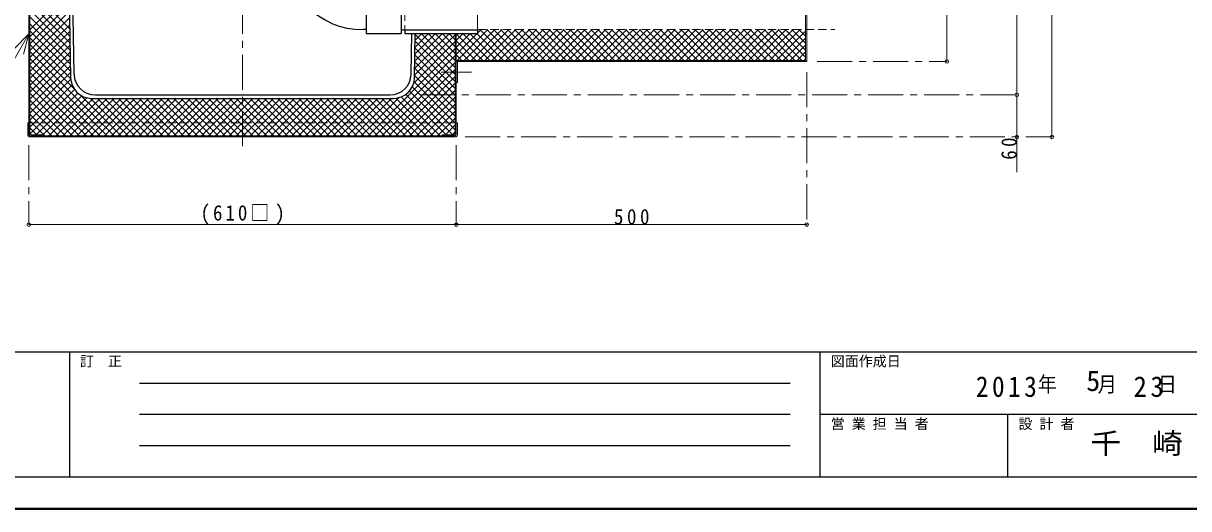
# Model space of a CAD drawing. Units: millimetres at full size, sheet at 1:10; details may follow other scales. Extents: x -2058 to 1992, y -1332 to 1478.
# Drawn here: x -1226 to 437, y -1332 to -640 of the extents above; entities that cross this region are included whole.
import ezdxf
from ezdxf.enums import TextEntityAlignment as Align

# ---------------------------------------------------------------- set-up
doc = ezdxf.new("R2010")
doc.units = ezdxf.units.MM
doc.header["$LTSCALE"] = 10
doc.header["$PDMODE"] = 32
doc.header["$PDSIZE"] = 5
doc.linetypes.add('CHAIN1', pattern=[8, 5, -1, 1, -1])
doc.linetypes.add('DASHED1', pattern=[1.8, 1.2, -0.6])
doc.layers.add('0-0____1', color=4, linetype='Continuous', lineweight=9)
doc.styles.add('ＭＳ ゴシック', font='')
doc.styles.get('ＭＳ ゴシック').set_extended_font_data('MS Gothic')

msp = doc.modelspace()

# ---------------------------------------------------------------- linework, layer by layer
at = {"layer": '0-0____1', "linetype": 'CHAIN1'}
for p, q in [((-912.75, 114.54), (-912.75, -817.46)), ((-92.75, -694.96), (92.25, -694.96)), ((-629.35, -709.96), (-586.15, -709.96)), ((-107.75, -709.96), (-107.75, -927.46)), ((-659.92, -742.46), (192.25, -742.46)), ((-1217.75, -813.94), (-1217.75, -927.46)), ((-607.75, -813.94), (-607.75, -927.46)), ((-595.05, -802.46), (242.25, -802.46))]:
    msp.add_line(p, q, dxfattribs=at)
at = {"layer": '0-0____1'}
for p, q in [((192.25, -742.46), (192.25, -142.46)), ((242.25, -142.46), (242.25, -802.46)), ((92.25, -489.96), (92.25, -694.96)), ((-109.35, -529.46), (-109.35, -655.46)), ((-107.75, -529.46), (-107.75, -655.46)), ((-1216.15, -591.62), (-1159.31, -648.46)), ((-1216.15, -649.68), (-1160.22, -593.76)), ((-1216.15, -601.52), (-1159.14, -658.52)), ((-1216.15, -659.58), (-1160.06, -603.5)), ((-1216.15, -611.42), (-1158.98, -668.59)), ((-1216.15, -669.48), (-1159.9, -613.24)), ((-1216.15, -621.32), (-1158.81, -678.66)), ((-1216.15, -679.38), (-1159.74, -622.97)), ((-1216.15, -631.22), (-1158.64, -688.72)), ((-1216.15, -689.28), (-1159.57, -632.71)), ((-1216.15, -641.12), (-1158.47, -698.79)), ((-1216.15, -699.18), (-1159.41, -642.45)), ((-1216.15, -651.02), (-1158.31, -708.86)), ((-1216.15, -709.08), (-1159.25, -652.19)), ((-1216.15, -660.92), (-1158.12, -718.94)), ((-1216.15, -718.98), (-1159.09, -661.92)), ((-667.28, -714.59), (-609.35, -656.65)), ((-667.11, -704.52), (-617.55, -654.96)), ((-666.94, -694.45), (-627.45, -654.96)), ((-666.78, -684.39), (-637.35, -654.96)), ((-666.61, -674.32), (-647.25, -654.96)), ((-666.44, -664.25), (-657.15, -654.96)), ((-666.31, -656.38), (-609.35, -713.35)), ((-657.84, -654.96), (-609.35, -703.45)), ((-647.94, -654.96), (-609.35, -693.55)), ((-638.04, -654.96), (-609.35, -683.65)), ((-628.14, -654.96), (-609.35, -673.75)), ((-618.24, -654.96), (-609.35, -663.85)), ((-607.75, -684.75), (-577.95, -654.96)), ((-607.75, -674.85), (-587.85, -654.96)), ((-607.75, -664.95), (-597.75, -654.96)), ((-607.75, -655.05), (-607.65, -654.96)), ((-607.75, -655.55), (-569.94, -693.36)), ((-606.45, -693.36), (-562.55, -649.46)), ((-598.44, -654.96), (-560.04, -693.36)), ((-596.55, -693.36), (-552.65, -649.46)), ((-588.54, -654.96), (-550.14, -693.36)), ((-586.65, -693.36), (-542.75, -649.46)), ((-578.64, -654.96), (-540.24, -693.36)), ((-577.29, -649.57), (-577.17, -649.46)), ((-577.29, -654.29), (-572.45, -649.46)), ((-576.75, -693.36), (-532.85, -649.46)), ((-574.24, -649.46), (-530.34, -693.36)), ((-566.85, -693.36), (-522.95, -649.46)), ((-564.34, -649.46), (-520.44, -693.36)), ((-556.95, -693.36), (-513.05, -649.46)), ((-554.44, -649.46), (-510.54, -693.36)), ((-547.05, -693.36), (-503.15, -649.46)), ((-544.54, -649.46), (-500.64, -693.36)), ((-537.15, -693.36), (-493.25, -649.46)), ((-534.64, -649.46), (-490.74, -693.36)), ((-527.25, -693.36), (-483.35, -649.46)), ((-524.75, -649.46), (-480.85, -693.36)), ((-517.35, -693.36), (-473.45, -649.46)), ((-514.85, -649.46), (-470.95, -693.36)), ((-507.45, -693.36), (-463.55, -649.46)), ((-504.95, -649.46), (-461.05, -693.36)), ((-497.56, -693.36), (-453.66, -649.46)), ((-495.05, -649.46), (-451.15, -693.36)), ((-487.66, -693.36), (-443.76, -649.46)), ((-485.15, -649.46), (-441.25, -693.36)), ((-477.76, -693.36), (-433.86, -649.46)), ((-475.25, -649.46), (-431.35, -693.36)), ((-467.86, -693.36), (-423.96, -649.46)), ((-465.35, -649.46), (-421.45, -693.36)), ((-457.96, -693.36), (-414.06, -649.46)), ((-455.45, -649.46), (-411.55, -693.36)), ((-448.06, -693.36), (-404.16, -649.46)), ((-445.55, -649.46), (-401.65, -693.36)), ((-438.16, -693.36), (-394.26, -649.46)), ((-435.65, -649.46), (-391.75, -693.36)), ((-428.26, -693.36), (-384.36, -649.46)), ((-425.75, -649.46), (-381.85, -693.36)), ((-418.36, -693.36), (-374.46, -649.46)), ((-415.85, -649.46), (-371.95, -693.36)), ((-408.46, -693.36), (-364.56, -649.46)), ((-405.95, -649.46), (-362.05, -693.36)), ((-398.56, -693.36), (-354.66, -649.46)), ((-396.05, -649.46), (-352.15, -693.36)), ((-388.66, -693.36), (-344.76, -649.46)), ((-386.15, -649.46), (-342.25, -693.36)), ((-378.76, -693.36), (-334.86, -649.46)), ((-376.25, -649.46), (-332.35, -693.36)), ((-368.86, -693.36), (-324.96, -649.46)), ((-366.35, -649.46), (-322.45, -693.36)), ((-358.96, -693.36), (-315.06, -649.46)), ((-356.45, -649.46), (-312.55, -693.36)), ((-349.06, -693.36), (-305.16, -649.46)), ((-346.55, -649.46), (-302.65, -693.36)), ((-339.16, -693.36), (-295.26, -649.46)), ((-336.65, -649.46), (-292.75, -693.36)), ((-329.26, -693.36), (-285.36, -649.46)), ((-326.76, -649.46), (-282.86, -693.36)), ((-319.36, -693.36), (-275.46, -649.46)), ((-316.86, -649.46), (-272.96, -693.36)), ((-309.46, -693.36), (-265.56, -649.46)), ((-306.96, -649.46), (-263.06, -693.36)), ((-299.57, -693.36), (-255.67, -649.46)), ((-297.06, -649.46), (-253.16, -693.36)), ((-289.67, -693.36), (-245.77, -649.46)), ((-287.16, -649.46), (-243.26, -693.36)), ((-279.77, -693.36), (-235.87, -649.46)), ((-277.26, -649.46), (-233.36, -693.36)), ((-269.87, -693.36), (-225.97, -649.46)), ((-267.36, -649.46), (-223.46, -693.36)), ((-259.97, -693.36), (-216.07, -649.46)), ((-257.46, -649.46), (-213.56, -693.36)), ((-250.07, -693.36), (-206.17, -649.46)), ((-247.56, -649.46), (-203.66, -693.36)), ((-240.17, -693.36), (-196.27, -649.46)), ((-237.66, -649.46), (-193.76, -693.36)), ((-230.27, -693.36), (-186.37, -649.46)), ((-227.76, -649.46), (-183.86, -693.36)), ((-220.37, -693.36), (-176.47, -649.46)), ((-217.86, -649.46), (-173.96, -693.36)), ((-210.47, -693.36), (-166.57, -649.46)), ((-207.96, -649.46), (-164.06, -693.36)), ((-200.57, -693.36), (-156.67, -649.46)), ((-198.06, -649.46), (-154.16, -693.36)), ((-190.67, -693.36), (-146.77, -649.46)), ((-188.16, -649.46), (-144.26, -693.36)), ((-180.77, -693.36), (-136.87, -649.46)), ((-178.26, -649.46), (-134.36, -693.36)), ((-170.87, -693.36), (-126.97, -649.46)), ((-168.36, -649.46), (-124.46, -693.36)), ((-160.97, -693.36), (-117.07, -649.46)), ((-158.46, -649.46), (-114.56, -693.36)), ((-151.07, -693.36), (-109.35, -651.63)), ((-148.56, -649.46), (-109.35, -688.67)), ((-141.17, -693.36), (-109.35, -661.53)), ((-138.67, -649.46), (-109.35, -678.78)), ((-128.77, -649.46), (-109.35, -668.88)), ((-118.87, -649.46), (-109.35, -658.98)), ((-1216.15, -670.82), (-1153.58, -733.38)), ((-1216.15, -728.88), (-1158.93, -671.66)), ((-1216.15, -680.72), (-1096.01, -800.86)), ((-1216.15, -738.78), (-1158.76, -681.4)), ((-733.75, -800.86), (-609.35, -676.45)), ((-668.48, -725.69), (-609.35, -666.55)), ((-666.63, -675.86), (-609.35, -733.15)), ((-666.47, -666.12), (-609.35, -723.25)), ((-607.75, -665.45), (-579.84, -693.36)), ((-607.75, -675.35), (-589.74, -693.36)), ((-131.27, -693.36), (-109.35, -671.43)), ((-121.37, -693.36), (-109.35, -681.33)), ((-1216.15, -690.62), (-1105.91, -800.86)), ((-1216.15, -748.68), (-1158.6, -691.13)), ((-723.85, -800.86), (-609.35, -686.35)), ((-713.95, -800.86), (-609.35, -696.25)), ((-666.96, -695.33), (-609.35, -752.95)), ((-666.8, -685.59), (-609.35, -743.05)), ((-607.75, -685.25), (-599.64, -693.36)), ((-111.47, -693.36), (-109.35, -691.23)), ((-1216.15, -700.52), (-1115.81, -800.86)), ((-1216.15, -758.58), (-1158.44, -700.87)), ((-1216.15, -710.42), (-1125.71, -800.86)), ((-1216.15, -768.48), (-1158.28, -710.61)), ((-704.05, -800.86), (-609.35, -706.15)), ((-667.28, -714.81), (-609.35, -772.74)), ((-667.12, -705.07), (-609.35, -762.85)), ((-1216.15, -778.38), (-1158.03, -720.26)), ((-1216.15, -720.32), (-1135.61, -800.86)), ((-1216.15, -788.28), (-1156.14, -728.27)), ((-1216.15, -730.22), (-1145.51, -800.86)), ((-694.15, -800.86), (-609.35, -716.05)), ((-684.25, -800.86), (-609.35, -725.95)), ((-670.67, -731.22), (-609.35, -792.54)), ((-668.04, -723.95), (-609.35, -782.64)), ((-1216.15, -740.12), (-1155.41, -800.86)), ((-1216.08, -798.11), (-1152.69, -734.72)), ((-1207.32, -799.26), (-1148.01, -739.94)), ((-1197.75, -799.58), (-1142.16, -743.99)), ((-1189.13, -800.86), (-1134.95, -746.68)), ((-1179.23, -800.86), (-1125.83, -747.46)), ((-1169.33, -800.86), (-1115.93, -747.46)), ((-1159.43, -800.86), (-1106.03, -747.46)), ((-1149.53, -800.86), (-1096.13, -747.46)), ((-1144.09, -742.88), (-1086.11, -800.86)), ((-1139.63, -800.86), (-1086.23, -747.46)), ((-1129.73, -800.86), (-1076.33, -747.46)), ((-1129.65, -747.42), (-1076.21, -800.86)), ((-1119.83, -800.86), (-1066.43, -747.46)), ((-1119.71, -747.46), (-1066.31, -800.86)), ((-1109.93, -800.86), (-1056.53, -747.46)), ((-1109.81, -747.46), (-1056.41, -800.86)), ((-1100.03, -800.86), (-1046.63, -747.46)), ((-1099.91, -747.46), (-1046.51, -800.86)), ((-1090.13, -800.86), (-1036.73, -747.46)), ((-1090.01, -747.46), (-1036.61, -800.86)), ((-1080.23, -800.86), (-1026.83, -747.46)), ((-1080.11, -747.46), (-1026.71, -800.86)), ((-1070.33, -800.86), (-1016.93, -747.46)), ((-1070.21, -747.46), (-1016.81, -800.86)), ((-1060.43, -800.86), (-1007.03, -747.46)), ((-1060.31, -747.46), (-1006.91, -800.86)), ((-1050.53, -800.86), (-997.13, -747.46)), ((-1050.41, -747.46), (-997.01, -800.86)), ((-1040.63, -800.86), (-987.23, -747.46)), ((-1040.51, -747.46), (-987.11, -800.86)), ((-1030.73, -800.86), (-977.33, -747.46)), ((-1030.61, -747.46), (-977.21, -800.86)), ((-1020.83, -800.86), (-967.43, -747.46)), ((-1020.72, -747.46), (-967.32, -800.86)), ((-1010.93, -800.86), (-957.53, -747.46)), ((-1010.82, -747.46), (-957.42, -800.86)), ((-1001.04, -800.86), (-947.64, -747.46)), ((-1000.92, -747.46), (-947.52, -800.86)), ((-991.14, -800.86), (-937.74, -747.46)), ((-991.02, -747.46), (-937.62, -800.86)), ((-981.24, -800.86), (-927.84, -747.46)), ((-981.12, -747.46), (-927.72, -800.86)), ((-971.34, -800.86), (-917.94, -747.46)), ((-971.22, -747.46), (-917.82, -800.86)), ((-961.44, -800.86), (-908.04, -747.46)), ((-961.32, -747.46), (-907.92, -800.86)), ((-951.54, -800.86), (-898.14, -747.46)), ((-951.42, -747.46), (-898.02, -800.86)), ((-941.64, -800.86), (-888.24, -747.46)), ((-941.52, -747.46), (-888.12, -800.86)), ((-931.74, -800.86), (-878.34, -747.46)), ((-931.62, -747.46), (-878.22, -800.86)), ((-921.84, -800.86), (-868.44, -747.46)), ((-921.72, -747.46), (-868.32, -800.86)), ((-911.94, -800.86), (-858.54, -747.46)), ((-911.82, -747.46), (-858.42, -800.86)), ((-902.04, -800.86), (-848.64, -747.46)), ((-901.92, -747.46), (-848.52, -800.86)), ((-892.14, -800.86), (-838.74, -747.46)), ((-892.02, -747.46), (-838.62, -800.86)), ((-882.24, -800.86), (-828.84, -747.46)), ((-882.12, -747.46), (-828.72, -800.86)), ((-872.34, -800.86), (-818.94, -747.46)), ((-872.22, -747.46), (-818.82, -800.86)), ((-862.44, -800.86), (-809.04, -747.46)), ((-862.32, -747.46), (-808.92, -800.86)), ((-852.54, -800.86), (-799.14, -747.46)), ((-852.42, -747.46), (-799.02, -800.86)), ((-842.64, -800.86), (-789.24, -747.46)), ((-842.52, -747.46), (-789.12, -800.86)), ((-832.74, -800.86), (-779.34, -747.46)), ((-832.62, -747.46), (-779.22, -800.86)), ((-822.84, -800.86), (-769.44, -747.46)), ((-822.73, -747.46), (-769.33, -800.86)), ((-812.94, -800.86), (-759.54, -747.46)), ((-812.83, -747.46), (-759.43, -800.86)), ((-803.05, -800.86), (-749.65, -747.46)), ((-802.93, -747.46), (-749.53, -800.86)), ((-793.15, -800.86), (-739.75, -747.46)), ((-793.03, -747.46), (-739.63, -800.86)), ((-783.25, -800.86), (-729.85, -747.46)), ((-783.13, -747.46), (-729.73, -800.86)), ((-773.35, -800.86), (-719.95, -747.46)), ((-773.23, -747.46), (-719.83, -800.86)), ((-763.45, -800.86), (-710.05, -747.46)), ((-763.33, -747.46), (-709.93, -800.86)), ((-753.55, -800.86), (-700.15, -747.46)), ((-753.43, -747.46), (-700.03, -800.86)), ((-743.65, -800.86), (-689.1, -746.3)), ((-743.53, -747.46), (-690.13, -800.86)), ((-733.63, -747.46), (-680.23, -800.86)), ((-723.73, -747.46), (-670.33, -800.86)), ((-713.83, -747.46), (-660.43, -800.86)), ((-703.93, -747.46), (-650.53, -800.86)), ((-694.2, -747.29), (-640.63, -800.86)), ((-686.25, -745.33), (-630.73, -800.86)), ((-679.85, -741.84), (-622.43, -799.26)), ((-674.67, -737.12), (-612.53, -799.26)), ((-674.35, -800.86), (-609.35, -735.85)), ((-664.45, -800.86), (-609.35, -745.75)), ((192.25, -852.46), (192.25, -742.46)), ((-1216.15, -750.01), (-1165.3, -800.86)), ((-1216.15, -759.91), (-1175.2, -800.86)), ((-654.55, -800.86), (-609.35, -755.65)), ((-1216.15, -769.81), (-1185.1, -800.86)), ((-1216.15, -779.71), (-1195, -800.86)), ((-644.65, -800.86), (-609.35, -765.55)), ((-634.75, -800.86), (-609.35, -775.45)), ((-1216.15, -789.61), (-1206.5, -799.26)), ((-623.25, -799.26), (-609.35, -785.35)), ((-613.35, -799.26), (-609.35, -795.25)), ((-1217.75, -927.46), (-607.75, -927.46)), ((-607.75, -927.46), (-107.75, -927.46))]:
    msp.add_line(p, q, dxfattribs=at)
at = {"layer": '0-0____1', "color": 7, "lineweight": 18}
for p, q in [((-1217.75, -152.66), (-1217.75, -799.26)), ((-1216.15, -797.66), (-1216.15, -152.66)), ((-577.29, -649.96), (-577.29, -534.96)), ((-1217.57, -655.66), (-1249.97, -711.78)), ((-1217.57, -655.66), (-1238.78, -676.87)), ((-1217.57, -655.66), (-1225.34, -684.64)), ((-609.35, -797.66), (-609.35, -654.96)), ((-607.75, -654.96), (-607.75, -799.26)), ((-107.75, -655.46), (-107.75, -694.96)), ((-607.75, -693.36), (-109.35, -693.36)), ((-607.75, -694.96), (-107.75, -694.96)), ((-606.15, -724.96), (-606.15, -694.96)), ((-607.75, -724.96), (-606.15, -724.96)), ((-1219.35, -782.46), (-1219.35, -799.26)), ((-1219.35, -782.46), (-1217.75, -782.46)), ((-607.75, -782.46), (-606.15, -782.46)), ((-606.15, -782.46), (-606.15, -799.26)), ((-1216.15, -800.86), (-609.35, -800.86)), ((-1216.15, -802.46), (-609.35, -802.46)), ((-1214.55, -799.26), (-1197.75, -799.26)), ((-1197.75, -800.86), (-1197.75, -799.26)), ((-627.75, -799.26), (-610.95, -799.26)), ((-627.75, -800.86), (-627.75, -799.26))]:
    msp.add_line(p, q, dxfattribs=at)
at = {"layer": '0-0____1', "color": 5, "lineweight": 25}
for p, q in [((-1153.24, -712.96), (-1162.58, -152.27)), ((-1166.08, -242.46), (-1158.15, -717.96)), ((-686.29, -529.96), (-686.29, -654.96)), ((-736.29, -649.46), (-740.79, -649.46)), ((-686.29, -649.96), (-577.29, -649.96)), ((-681.29, -649.96), (-681.29, -654.96)), ((-681.29, -654.96), (-577.29, -654.96)), ((-672.25, -712.96), (-671.29, -654.96)), ((-667.34, -717.96), (-666.29, -654.96)), ((-577.29, -649.96), (-577.29, -654.96)), ((-1128.16, -747.46), (-697.33, -747.46)), ((-1123.24, -742.46), (-702.25, -742.46))]:
    msp.add_line(p, q, dxfattribs=at)
at = {"layer": '0-0____1', "color": 7, "linetype": 'DASHED1', "lineweight": 18}
msp.add_line((-681.29, -534.96), (-681.29, -649.96), dxfattribs=at)
at = {"layer": '0-0____1', "linetype": 'DASHED1'}
for p, q in [((-577.29, -649.46), (-67.75, -649.46)), ((-1217.75, -782.46), (-607.75, -782.46))]:
    msp.add_line(p, q, dxfattribs=at)
at = {"layer": '0-0____1', "color": 6, "lineweight": 25}
for p, q in [((-2012.75, -1108.88), (1947.25, -1108.88)), ((-1159.89, -1108.88), (-1159.89, -1287.46)), ((-88.46, -1287.46), (-88.46, -1108.88)), ((-1059.89, -1153.53), (-131.32, -1153.53)), ((-131.32, -1198.17), (-1059.89, -1198.17)), ((1947.25, -1198.17), (-88.46, -1198.17)), ((179.4, -1287.46), (179.4, -1198.17)), ((-131.32, -1242.81), (-1059.89, -1242.81)), ((1947.25, -1287.46), (-2012.75, -1287.46))]:
    msp.add_line(p, q, dxfattribs=at)
at = {"layer": '0-0____1', "color": 1, "lineweight": 40}
msp.add_line((1992.25, -1332.46), (-2057.75, -1332.46), dxfattribs=at)
at = {"layer": '0-0____1', "color": 5, "lineweight": 25}
msp.add_lwpolyline([(-736.29, -529.96), (-736.29, -654.96), (-686.29, -654.96)], dxfattribs=at)
at = {"layer": '0-0____1', "color": 7, "lineweight": 18}
msp.add_lwpolyline([(-107.75, -655.46), (-109.35, -655.46), (-109.35, -694.96)], dxfattribs=at)
at = {"layer": '0-0____1', "color": 5, "lineweight": 25}
for centre, radius, start, end in [((-740.79, -535.46), 114, 180, 270), ((-1123.24, -712.46), 30, 180.95484, 270), ((-702.25, -712.46), 30, 270, 359.04516), ((-1128.16, -717.46), 30, 180.95484, 270), ((-697.33, -717.46), 30, 270, 359.04516)]:
    msp.add_arc(centre, radius, start, end, dxfattribs=at)
at = {"layer": '0-0____1', "color": 7, "lineweight": 18}
for centre, radius, start, end in [((-1214.55, -797.66), 3.2, 180, 270), ((-1214.55, -797.66), 1.6, 180, 270), ((-610.95, -797.66), 1.6, 270, 0), ((-610.95, -797.66), 3.2, 270, 0), ((-1216.15, -799.26), 3.2, 180, 270), ((-1216.15, -799.26), 1.6, 180, 270), ((-609.35, -799.26), 3.2, 270, 0), ((-609.35, -799.26), 1.6, 270, 0)]:
    msp.add_arc(centre, radius, start, end, dxfattribs=at)
at = {"layer": '0-0____1'}
for p in [(92.25, -694.96), (192.25, -742.46), (192.25, -802.46), (242.25, -802.46), (-1217.75, -927.46), (-607.75, -927.46), (-107.75, -927.46)]:
    msp.add_point(p, dxfattribs=at)

# ---------------------------------------------------------------- texts
at = {"layer": '0-0____1', "color": 7, "style": 'ＭＳ ゴシック'}
for s, height, p in [('訂\u3000正', 14.66, (-1144.89, -1133.88)), ('図面作成日', 14.66, (-73.46, -1133.88)), ('5', 29.33, (291.25, -1173.53)), ('営 業 担 当 者', 14.66, (-73.46, -1223.17)), ('設 計 者', 14.66, (194.4, -1223.17))]:
    msp.add_text(s, height=height, dxfattribs=at).set_placement(p, align=Align.BOTTOM_LEFT)
at = {"layer": '0-0____1', "color": 7, "style": 'ＭＳ ゴシック', "width": 1.1}
msp.add_text('千\u3000崎', height=29.33, dxfattribs=at).set_placement((297.25, -1262.81), align=Align.BOTTOM_LEFT)
at = {"layer": '0-0____1', "color": 7, "insert": (192.25, -834.96), "char_height": 21.99, "attachment_point": 7, "rotation": 90, "style": 'ＭＳ ゴシック'}
msp.add_mtext('\\T1.36;\\W0.9;60', dxfattribs=at)
at = {"layer": '0-0____1', "color": 7, "attachment_point": 7, "style": 'ＭＳ ゴシック'}
for s, insert, char_height in [('\\T1.32;\\W0.9;(610□)', (-972.75, -927.46), 21.99), ('\\T1.38;\\W0.9;500', (-382.75, -927.46), 21.99), ('\\T1.28;\\W0.9;2013', (133.75, -1173.53), 29.33), ('\\T1.27;\\W0.9;年\\~\\~\\~月\\~\\~\\~日', (222.25, -1168.53), 21.99), ('\\T1.27;\\W0.95;23', (358.75, -1173.53), 29.33)]:
    msp.add_mtext(s, dxfattribs=dict(at, insert=insert, char_height=char_height))

doc.saveas('drawing.dxf')
